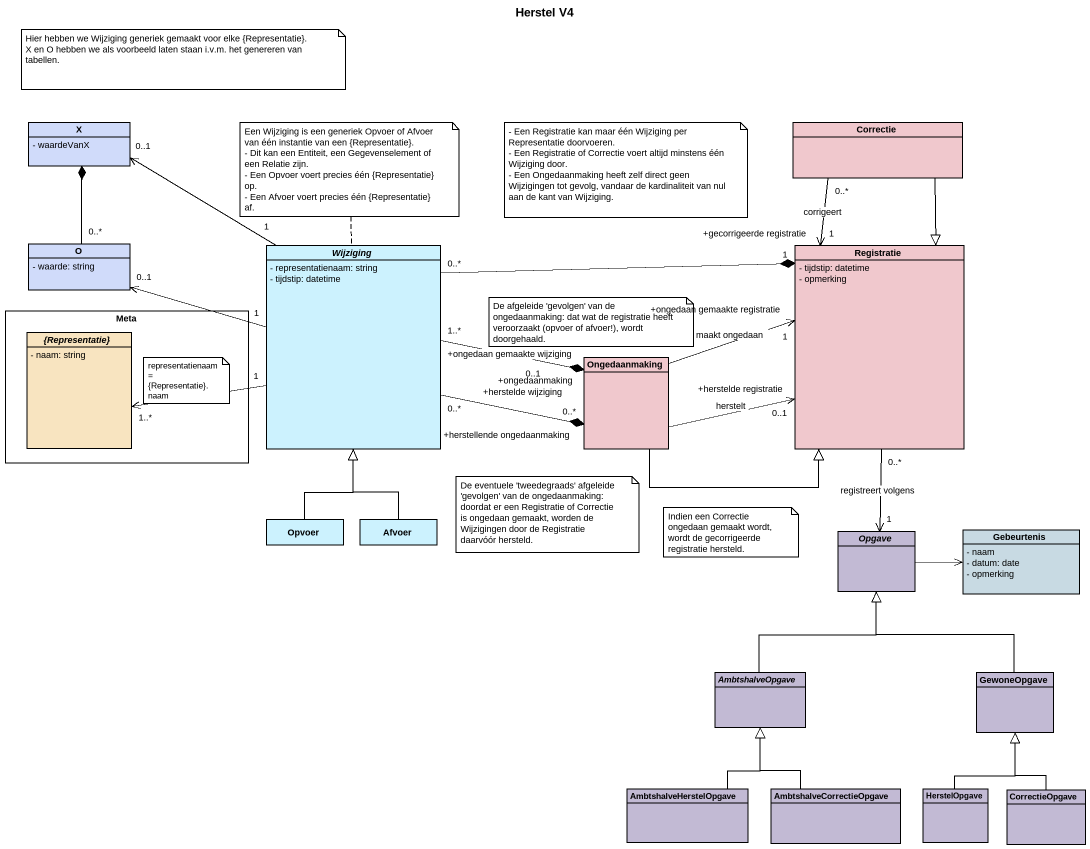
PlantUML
@startuml
title Herstel V4
hide circle
hide empty members
skinparam classAttributeIconSize 0
class "X" as X_ #D0DBFA {
  - waardeVanX
}
class Correctie #F0C8CD
class "O" as O_ #D0DBFA {
  - waarde: string
}
abstract class Wijziging #CCF2FE {
  - representatienaam: string
  - tijdstip: datetime
}
class Registratie #F0C8CD {
  - tijdstip: datetime
  - opmerking
}
rectangle Meta {
  abstract class "{Representatie}" as Representatie #F8E4C0 {
    - naam: string
  }
}
class Ongedaanmaking #F0C8CD
class Opvoer #CCF2FE
class Afvoer #CCF2FE
abstract class Opgave #C2BAD4
class Gebeurtenis #C8DAE3 {
  - naam
  - datum: date
  - opmerking
}
abstract class AmbtshalveOpgave #C2BAD4
class GewoneOpgave #C2BAD4
class AmbtshalveHerstelOpgave #C2BAD4
class AmbtshalveCorrectieOpgave #C2BAD4
class HerstelOpgave #C2BAD4
class CorrectieOpgave #C2BAD4
Correctie --|> Registratie
Correctie "0..*" --> "+gecorrigeerde registratie\n1" Registratie : corrigeert
O_ "0..*" -up-* X_
Wijziging "1" -up-> "0..1" X_
Wijziging "1" -left-> "0..1" O_
Wijziging "0..*" -right-* "1" Registratie
Wijziging "1" -left-> "1..*" Representatie
Wijziging "+ongedaan gemaakte wijziging\n1..*" -right-* "+ongedaanmaking\n0..1" Ongedaanmaking
Wijziging "+herstelde wijziging\n0..*" -right-* "+herstellende ongedaanmaking\n0..*" Ongedaanmaking
Registratie "0..*" --> "1" Opgave : registreert volgens
Ongedaanmaking -right-|> Registratie
Ongedaanmaking -right-> "+ongedaan gemaakte registratie\n1" Registratie : maakt ongedaan
Ongedaanmaking -right-> "+herstelde registratie\n0..1" Registratie : herstelt
Opvoer -up-|> Wijziging
Afvoer -up-|> Wijziging
Opgave -right-> Gebeurtenis
AmbtshalveOpgave -up-|> Opgave
GewoneOpgave -up-|> Opgave
AmbtshalveHerstelOpgave -up-|> AmbtshalveOpgave
AmbtshalveCorrectieOpgave -up-|> AmbtshalveOpgave
HerstelOpgave -up-|> GewoneOpgave
CorrectieOpgave -up-|> GewoneOpgave
note as N1
  Hier hebben we Wijziging generiek gemaakt voor elke {Representatie}.
  X en O hebben we als voorbeeld laten staan i.v.m. het genereren van tabellen.
end note
note top of Wijziging
  Een Wijziging is een generiek Opvoer of Afvoer van één instantie van een {Representatie}.
  - Dit kan een Entiteit, een Gegevenselement of een Relatie zijn.
  - Een Opvoer voert precies één {Representatie} op.
  - Een Afvoer voert precies één {Representatie} af.
end note
note as N3
  - Een Registratie kan maar één Wijziging per Representatie doorvoeren.
  - Een Registratie of Correctie voert altijd minstens één Wijziging door.
  - Een Ongedaanmaking heeft zelf direct geen Wijzigingen tot gevolg, vandaar de kardinaliteit van nul aan de kant van Wijziging.
end note
note as N4
  De afgeleide 'gevolgen' van de ongedaanmaking: dat wat de registratie heeft veroorzaakt (opvoer of afvoer!), wordt doorgehaald.
end note
note as N5
  representatienaam = {Representatie}.naam
end note
note as N6
  De eventuele 'tweedegraads' afgeleide 'gevolgen' van de ongedaanmaking: doordat er een Registratie of Correctie is ongedaan gemaakt, worden de Wijzigingen door de Registratie daarvóór hersteld.
end note
note as N7
  Indien een Correctie ongedaan gemaakt wordt, wordt de gecorrigeerde registratie hersteld.
end note
@enduml
